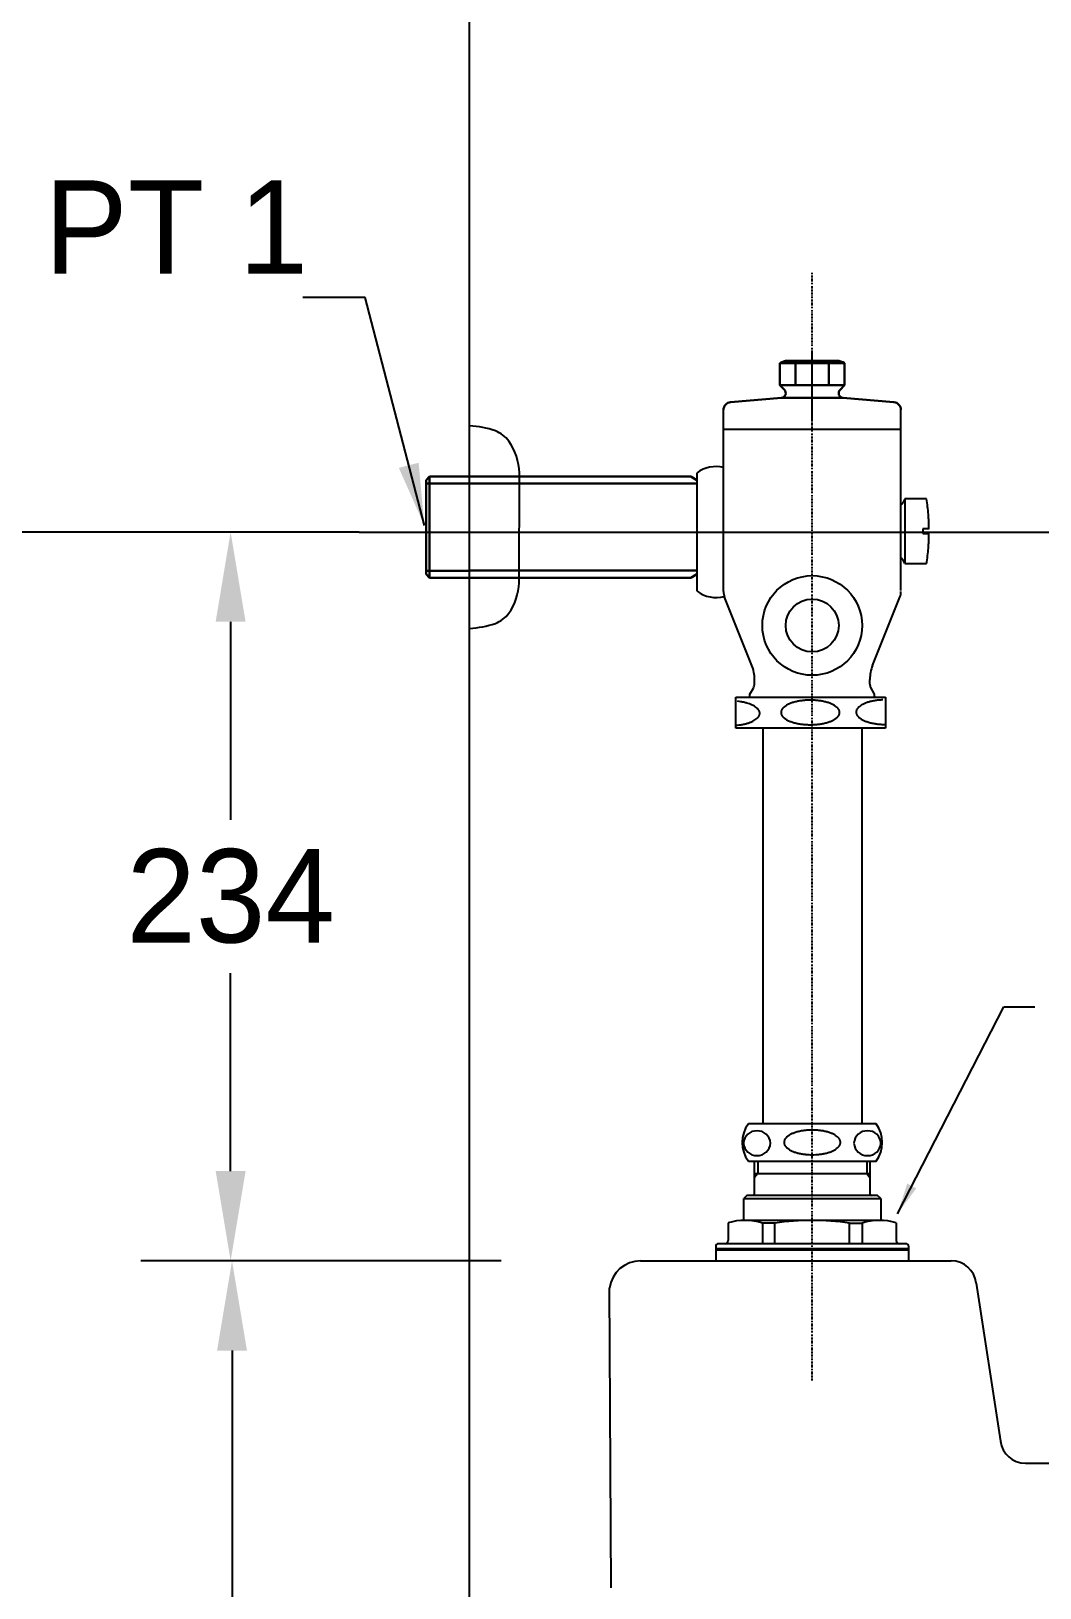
# Model space of a CAD drawing. Extents: x 66176 to 68602, y 58088 to 61519.
# Drawn here: x 66620.6 to 66944.5, y 59395.6 to 59895.4 of the extents above; entities that cross this region are included whole.
import ezdxf

# ---------------------------------------------------------------- set-up
doc = ezdxf.new("R2010")
doc.units = 0
doc.header["$MEASUREMENT"] = 0
doc.linetypes.add('DASHDOT', pattern=[1, 0.5, -0.25, 0, -0.25])
doc.layers.get('Defpoints').update_dxf_attribs({"linetype": 'CONTINUOUS'})
for name, color, linetype in [('001', 7, 'CONTINUOUS'), ('002', 7, 'CONTINUOUS'), ('BU', 7, 'CONTINUOUS'), ('CENTER', 1, 'CONTINUOUS'), ('D', 2, 'CONTINUOUS'), ('Dim', 4, 'CONTINUOUS')]:
    doc.layers.add(name, color=color, linetype=linetype)
doc.layers.add('AM_6', color=2, linetype='CONTINUOUS', lineweight=30)
doc.layers.add('DWG', color=7, linetype='CONTINUOUS', lineweight=25)
doc.styles.add('h', font='', dxfattribs={"height": 30})
doc.styles.get("Standard").update_dxf_attribs({"font": 'txt.shx', "bigfont": 'ghs.shx'})
doc.styles.get('h').set_extended_font_data('Haansoft Batang')
doc.dimstyles.new('SERIM', dxfattribs={"dimscale": 10, "dimtxt": 3, "dimasz": 2, "dimexe": 1, "dimexo": 1.5, "dimgap": 1, "dimtad": 1, "dimtoh": 1, "dimdec": 0, "dimdsep": 46, "dimtxsty": 'h', "dimcen": -0.3, "dimclrt": 2, "dimadec": 0, "dimazin": 0, "dimtfac": 1, "dimtdec": 0, "dimtmove": 1, "dimatfit": 3, "dimfxl": 0, "dimtolj": 1, "dimtzin": 0, "dimarcsym": 0})
doc.dimstyles.get("Standard").update_dxf_attribs({"dimtxt": 0.18, "dimasz": 0.18, "dimexe": 0.18, "dimexo": 0.0625, "dimgap": 0.09, "dimtad": 0, "dimtih": 1, "dimtoh": 1, "dimdec": 4, "dimzin": 0, "dimdsep": 46, "dimtxsty": 'Standard', "dimcen": 0.09, "dimadec": 0, "dimazin": 0, "dimtfac": 1, "dimtdec": 4, "dimtofl": 0, "dimtmove": 0, "dimatfit": 0, "dimfxl": 0, "dimtolj": 1, "dimtzin": 0, "dimarcsym": 0})

# ---------------------------------------------------------------- blocks, each defined once
blk = doc.blocks.new('*D10')
at = {"layer": 'Defpoints', "color": 0}
for p in [(66702.96, 59734.59), (66684.7, 59500.59), (66702.96, 59500.59)]:
    blk.add_point(p, dxfattribs=at)
at = {"layer": 'Dim', "color": 0, "lineweight": -2}
for p, q in [((66692.96, 59734.59), (66655.9, 59734.59)), ((66684.7, 59705.79), (66684.7, 59642.19)), ((66684.7, 59529.39), (66684.7, 59592.99)), ((66692.96, 59500.59), (66655.9, 59500.59))]:
    blk.add_line(p, q, dxfattribs=at)
at = {"layer": 'Dim', "color": 0}
for points in [[(66679.9, 59705.79), (66689.5, 59705.79), (66684.7, 59734.59)], [(66679.9, 59529.39), (66689.5, 59529.39), (66684.7, 59500.59)]]:
    blk.add_solid(points, dxfattribs=at)
at = {"layer": 'Dim', "color": 0, "insert": (66684.7, 59617.59), "char_height": 30, "attachment_point": 5, "style": 'h'}
blk.add_mtext('\\A1;234', dxfattribs=at)
blk = doc.blocks.new('*D11')
at = {"layer": 'Defpoints', "color": 0}
for p in [(66781.59, 59500.59), (66685.15, 59045.84), (66781.59, 59045.84)]:
    blk.add_point(p, dxfattribs=at)
at = {"layer": 'Dim', "color": 0, "lineweight": -2}
for p, q in [((66771.59, 59500.59), (66656.35, 59500.59)), ((66685.15, 59471.79), (66685.15, 59297.82)), ((66685.15, 59074.64), (66685.15, 59248.62)), ((66771.59, 59045.84), (66656.35, 59045.84))]:
    blk.add_line(p, q, dxfattribs=at)
at = {"layer": 'Dim', "color": 0}
for points in [[(66680.35, 59471.79), (66689.95, 59471.79), (66685.15, 59500.59)], [(66680.35, 59074.64), (66689.95, 59074.64), (66685.15, 59045.84)]]:
    blk.add_solid(points, dxfattribs=at)
at = {"layer": 'Dim', "color": 0, "insert": (66685.15, 59273.22), "char_height": 30, "attachment_point": 5, "style": 'h'}
blk.add_mtext('\\A1;455', dxfattribs=at)

msp = doc.modelspace()

# ---------------------------------------------------------------- linework, layer by layer
at = {"layer": '001', "color": 7}
for p, q in [((66816.32, 59500.59), (66897.25, 59500.59)), ((66887.82, 59500.59), (66916.11, 59500.59)), ((66924.06, 59493.47), (66931.93, 59442.71)), ((66939.88, 59435.59), (67442.26, 59435.59))]:
    msp.add_line(p, q, dxfattribs=at)
for centre, radius, start, end in [((66816.32, 59490.59), 10, 90, 172.875), ((66916.11, 59492.59), 8, 6.3395, 90), ((66939.88, 59443.59), 8, 186.3402, 270)]:
    msp.add_arc(centre, radius, start, end, dxfattribs=at)
at = {"layer": '002', "color": 7}
msp.add_line((66761.45, 59045.84), (66761.45, 60757.24), dxfattribs=at)
at = {"layer": 'BU', "color": 7}
for p, q in [((66842.95, 59715.55), (66842.95, 59773.8)), ((66899.95, 59715.81), (66899.95, 59773.8)), ((66834.45, 59753.59), (66834.45, 59734.59)), ((66901.18, 59745.24), (66900.63, 59744.08)), ((66908.18, 59745.24), (66901.18, 59745.24)), ((66901.18, 59745.24), (66901.18, 59724.45)), ((66834.45, 59734.59), (66834.45, 59715.59)), ((66906.95, 59735.59), (66906.95, 59734.09)), ((66908.95, 59735.59), (66906.95, 59735.59)), ((66906.95, 59734.09), (66908.95, 59734.09)), ((66901.18, 59724.45), (66900.63, 59725.61)), ((66901.18, 59724.45), (66908.18, 59724.45)), ((66852.09, 59691.73), (66843.31, 59713.7)), ((66890.81, 59691.73), (66899.59, 59713.7)), ((66852.95, 59685.99), (66852.95, 59687.28)), ((66889.95, 59685.99), (66889.95, 59687.28)), ((66889.95, 59685.72), (66889.95, 59686.09)), ((66846.96, 59681.59), (66870.96, 59681.59)), ((66846.96, 59671.59), (66846.96, 59681.59)), ((66851.08, 59681.59), (66851.23, 59681.59)), ((66851.45, 59682.59), (66852.55, 59684.49)), ((66851.45, 59681.59), (66851.45, 59682.59)), ((66870.96, 59681.59), (66894.96, 59681.59)), ((66871.23, 59681.59), (66891.77, 59681.59)), ((66891.45, 59682.59), (66890.22, 59684.72)), ((66891.38, 59681.59), (66891.23, 59681.59)), ((66891.77, 59681.59), (66891.38, 59681.59)), ((66891.45, 59681.59), (66891.45, 59682.59)), ((66894.96, 59681.59), (66894.96, 59671.59)), ((66894.96, 59671.59), (66846.96, 59671.59)), ((66855.58, 59671.59), (66855.58, 59544.59)), ((66887.33, 59671.59), (66887.33, 59544.59)), ((66871.45, 59544.59), (66850.95, 59544.59)), ((66891.95, 59544.59), (66871.45, 59544.59)), ((66850.95, 59532.59), (66871.45, 59532.59)), ((66852.95, 59522.09), (66852.95, 59532.59)), ((66853.95, 59532.59), (66853.95, 59528.59)), ((66871.45, 59532.59), (66891.95, 59532.59)), ((66888.95, 59532.59), (66888.95, 59528.59)), ((66889.95, 59532.59), (66889.95, 59522.09)), ((66853.95, 59528.59), (66852.95, 59527.34)), ((66852.95, 59528.59), (66871.45, 59528.59)), ((66871.45, 59528.59), (66889.95, 59528.59)), ((66888.95, 59528.59), (66889.95, 59527.34)), ((66850.45, 59521.59), (66849.45, 59520.59)), ((66871.45, 59521.59), (66850.45, 59521.59)), ((66892.45, 59521.59), (66871.45, 59521.59)), ((66893.45, 59520.59), (66892.45, 59521.59)), ((66849.45, 59513.59), (66849.45, 59520.59)), ((66849.45, 59520.59), (66871.45, 59520.59)), ((66871.45, 59520.59), (66893.45, 59520.59)), ((66893.45, 59520.59), (66893.45, 59513.59)), ((66844.45, 59512.78), (66844.45, 59507.09)), ((66871.45, 59513.59), (66849.45, 59513.59)), ((66855.45, 59512.7), (66855.45, 59506.09)), ((66859.45, 59512.7), (66855.45, 59512.7)), ((66859.45, 59506.09), (66859.45, 59512.7)), ((66893.45, 59513.59), (66871.45, 59513.59)), ((66883.45, 59512.7), (66887.45, 59512.7)), ((66883.45, 59506.09), (66883.45, 59512.7)), ((66887.45, 59512.7), (66887.45, 59506.09)), ((66898.45, 59512.78), (66898.45, 59507.09)), ((66843.45, 59506.09), (66841.45, 59506.09)), ((66871.45, 59506.09), (66843.45, 59506.09)), ((66899.45, 59506.09), (66871.45, 59506.09)), ((66901.45, 59506.09), (66899.45, 59506.09)), ((66840.45, 59505.09), (66840.45, 59500.59)), ((66840.45, 59504.59), (66871.45, 59504.59)), ((66840.45, 59504.09), (66871.45, 59504.09)), ((66871.45, 59504.59), (66902.45, 59504.59)), ((66871.45, 59504.09), (66902.45, 59504.09)), ((66902.45, 59500.59), (66902.45, 59505.09)), ((66830.54, 59500.59), (66861.54, 59500.59)), ((66861.54, 59500.59), (66892.54, 59500.59))]:
    msp.add_line(p, q, dxfattribs=at)
for radius in [16, 8.5]:
    msp.add_circle((66871.45, 59704.59), radius, dxfattribs=at)
for centre, radius, start, end in [((66840.48, 59745.61), 10, 75.6711, 127.05), ((66899.45, 59744.64), 1.3, 292.6199, 334.4413), ((66838.95, 59734.84), 70, 4.4244, 8.5378), ((66838.95, 59734.84), 70, 0.6139, 4.4244), ((66838.95, 59734.84), 70, 355.5756, 359.3861), ((66899.45, 59725.04), 1.3, 25.5587, 67.3801), ((66838.95, 59734.84), 70, 351.4622, 355.5756), ((66840.48, 59723.57), 10, 232.95, 285.8888), ((66847.95, 59715.55), 5, 180, 201.8014), ((66894.95, 59715.55), 5, 338.1986, 0), ((66840.95, 59687.28), 12, 0, 21.8014), ((66901.95, 59687.28), 12, 158.1986, 180), ((66849.95, 59685.99), 3, 330, 360), ((66891.95, 59685.72), 2, 180, 210), ((66858.95, 59538.59), 10, 143.1301, 216.8699), ((66853.55, 59538.18), 4.15, 87.6553, 177.4456), ((66853.89, 59538.18), 4.15, 2.5544, 92.3447), ((66889.01, 59538.18), 4.15, 87.6553, 177.4456), ((66889.35, 59538.18), 4.15, 2.5544, 92.3447), ((66883.95, 59538.59), 10, 323.1301, 36.8699), ((66853.55, 59538.55), 4.15, 182.5544, 272.3447), ((66853.89, 59538.55), 4.15, 267.6553, 357.4456), ((66889.01, 59538.55), 4.15, 182.5544, 272.3447), ((66889.35, 59538.55), 4.15, 267.6553, 357.4456), ((66852.45, 59522.09), 0.5, 270, 0), ((66890.45, 59522.09), 0.5, 180, 270), ((66849.82, 59495.35), 18.24, 72.0252, 107.1273), ((66871.45, 59431.92), 81.67, 90, 98.4495), ((66871.45, 59431.92), 81.67, 81.5505, 90), ((66893.08, 59495.35), 18.24, 72.8727, 107.9748), ((66841.45, 59505.09), 1, 90, 180), ((66843.45, 59507.09), 1, 270, 0), ((66899.45, 59507.09), 1, 180, 270), ((66901.45, 59505.09), 1, 0, 90)]:
    msp.add_arc(centre, radius, start, end, dxfattribs=at)
for points, weights in [([(66846.96, 59672.54), (66854.6, 59673.15), (66854.6, 59676.41)], [0.934149522769, 0.744911638901, 1]), ([(66854.6, 59676.41), (66854.6, 59679.5), (66847.46, 59680.24)], [1, 0.755291395241, 0.919484720528]), ([(66870.83, 59680.62), (66861.43, 59680.62), (66861.43, 59676.68)], [1, 0.707106781056, 1]), ([(66861.43, 59676.68), (66861.43, 59672.73), (66870.83, 59672.73)], [1, 0.707106781056, 1]), ([(66880.24, 59676.68), (66880.24, 59680.62), (66870.83, 59680.62)], [1, 0.707106781056, 1]), ([(66870.83, 59672.73), (66880.24, 59672.73), (66880.24, 59676.68)], [1, 0.707106781056, 1]), ([(66894.09, 59680.7), (66885.56, 59680.36), (66885.56, 59676.77)], [0.964678818344, 0.725984028413, 1]), ([(66885.56, 59676.77), (66885.56, 59672.82), (66894.96, 59672.82)], [1, 0.70726114917, 0.999691426754]), ([(66871.45, 59542.59), (66862.4, 59542.59), (66862.4, 59538.62)], [1, 0.707106781056, 1]), ([(66880.51, 59538.62), (66880.51, 59542.59), (66871.45, 59542.59)], [1, 0.707106781056, 1]), ([(66862.4, 59538.62), (66862.4, 59534.66), (66871.45, 59534.66)], [1, 0.707106781056, 1]), ([(66871.45, 59534.66), (66880.51, 59534.66), (66880.51, 59538.62)], [1, 0.707106781056, 1])]:
    msp.add_rational_spline(points, weights, degree=2, dxfattribs=at)
at = {"layer": 'CENTER', "color": 0, "linetype": 'DASHDOT'}
for q in [(66871.45, 59817.79), (66871.45, 59500.59)]:
    msp.add_line((66871.45, 59462.16), q, dxfattribs=at)
at = {"layer": 'D', "color": 0, "lineweight": 30}
for p, q in [((66747.45, 59750.18), (66761.45, 59750.18)), ((66761.45, 59750.18), (66834.45, 59750.18)), ((66761.45, 59722.18), (66747.45, 59722.18)), ((66834.45, 59722.2), (66761.45, 59722.2))]:
    msp.add_line(p, q, dxfattribs=at)
at = {"layer": 'Dim', "color": 0}
for p, q in [((66871.45, 59770.09), (66871.45, 59792.52)), ((66842.95, 59767.59), (66899.95, 59767.59)), ((66725.93, 59734.59), (66586.93, 59734.59)), ((66725.93, 59734.59), (66962.93, 59734.59)), ((66806.91, 59395.59), (66806.4, 59491.83))]:
    msp.add_line(p, q, dxfattribs=at)
at = {"layer": 'DWG', "color": 0, "lineweight": 30}
for p, q in [((66881.84, 59788.79), (66861.06, 59788.79)), ((66861.06, 59788.79), (66861.06, 59781.73)), ((66866.45, 59789.59), (66863.27, 59789.59)), ((66866.1, 59781.73), (66866.1, 59788.79)), ((66866.45, 59789.59), (66876.45, 59789.59)), ((66876.45, 59789.59), (66879.66, 59789.59)), ((66876.81, 59781.73), (66876.81, 59788.79)), ((66881.84, 59788.79), (66881.84, 59781.73)), ((66861.06, 59781.73), (66881.84, 59781.73)), ((66862.51, 59780.27), (66861.06, 59781.73)), ((66880.39, 59780.27), (66881.84, 59781.73)), ((66845.23, 59776.29), (66861.58, 59777.72)), ((66861.58, 59777.72), (66881.32, 59777.72)), ((66897.67, 59776.29), (66881.32, 59777.72)), ((66747.45, 59751.28), (66748.6, 59752.43)), ((66747.45, 59751.28), (66748.6, 59752.43)), ((66747.45, 59750.18), (66747.45, 59751.28)), ((66747.45, 59751.28), (66747.45, 59750.18)), ((66747.45, 59750.18), (66747.45, 59751.28)), ((66747.45, 59751.28), (66747.45, 59750.18)), ((66748.6, 59752.43), (66748.6, 59751.28)), ((66761.45, 59752.43), (66748.6, 59752.43)), ((66748.6, 59752.43), (66748.6, 59751.28)), ((66748.6, 59751.28), (66748.6, 59719.93)), ((66832.46, 59752.43), (66761.45, 59752.43)), ((66834.45, 59751.28), (66832.46, 59752.43)), ((66747.45, 59722.18), (66747.45, 59750.18)), ((66747.45, 59736.18), (66747.45, 59721.08)), ((66747.45, 59736.18), (66747.45, 59721.08)), ((66747.45, 59736.18), (66747.45, 59721.08)), ((66747.45, 59721.08), (66747.45, 59722.18)), ((66747.45, 59721.08), (66748.6, 59719.93)), ((66834.45, 59721.08), (66832.46, 59719.93)), ((66748.6, 59719.93), (66761.45, 59719.93)), ((66761.45, 59719.93), (66832.46, 59719.93))]:
    msp.add_line(p, q, dxfattribs=at)
at = {"layer": 'DWG', "color": 0}
msp.add_line((66777.4, 59718.31), (66777.43, 59753.66), dxfattribs=at)
at = {"layer": 'DWG', "color": 0, "lineweight": 30}
for centre, radius, start, end in [((66863.58, 59785.3), 4.3, 54.1266, 125.8734), ((66871.45, 59771.35), 18.24, 72.9261, 107.0739), ((66879.33, 59785.31), 4.29, 54.071, 125.929), ((66845.45, 59773.8), 2.5, 95, 180), ((66861.45, 59779.21), 1.5, 275, 45), ((66881.45, 59779.21), 1.5, 135, 265), ((66897.45, 59773.8), 2.5, 0, 85)]:
    msp.add_arc(centre, radius, start, end, dxfattribs=at)
at = {"layer": 'DWG', "color": 0}
for centre, radius, start, end in [((66759.95, 59738.71), 30, 70.9929, 87.134), ((66766.11, 59757.75), 10, 37.1965, 68.8073), ((66757.45, 59752.68), 20, 2.5641, 33.7923), ((66757.45, 59719.68), 20, 326.2077, 356.0733), ((66766.11, 59714.6), 10, 291.1927, 322.8035), ((66759.95, 59733.64), 30, 272.866, 289.0071)]:
    msp.add_arc(centre, radius, start, end, dxfattribs=at)

# ---------------------------------------------------------------- texts
at = {"layer": 'AM_6', "color": 0, "insert": (66709.63, 59832.51), "char_height": 30, "attachment_point": 6, "style": 'h'}
msp.add_mtext('PT 1', dxfattribs=at)

# ---------------------------------------------------------------- dimensions: what is measured, and where the dimension line sits
at = {"layer": 'Dim', "color": 0}
for base, p1, p2, picture, middle in [((66684.7, 59500.59), (66702.96, 59734.59), (66702.96, 59500.59), '*D10', (66684.7, 59617.59)), ((66685.15, 59045.84), (66781.59, 59500.59), (66781.59, 59045.84), '*D11', (66685.15, 59273.22))]:
    dim = msp.add_linear_dim(base=base, p1=p1, p2=p2, angle=90, dimstyle='Standard', override={"dimscale": 160, "dimgap": 0.06, "dimdec": 0, "dimtxsty": 'h', "dimtdec": 0, "dimatfit": 3, "dimarcsym": 1}, dxfattribs=at)
    dim.commit()
    dim.dimension.update_dxf_attribs({"geometry": picture, "text_midpoint": middle})

# ---------------------------------------------------------------- leaders
for points, override in [([(66746.92, 59736.67), (66727.88, 59809.91), (66707.88, 59809.91)], {"dimse1": 1}), ([(66898.84, 59515.73), (66932.97, 59582.19), (66942.97, 59582.19)], {"dimscale": 5, "dimse1": 1})]:
    msp.add_leader(points, dimstyle='SERIM', override=override, dxfattribs=at)

doc.saveas('drawing.dxf')
